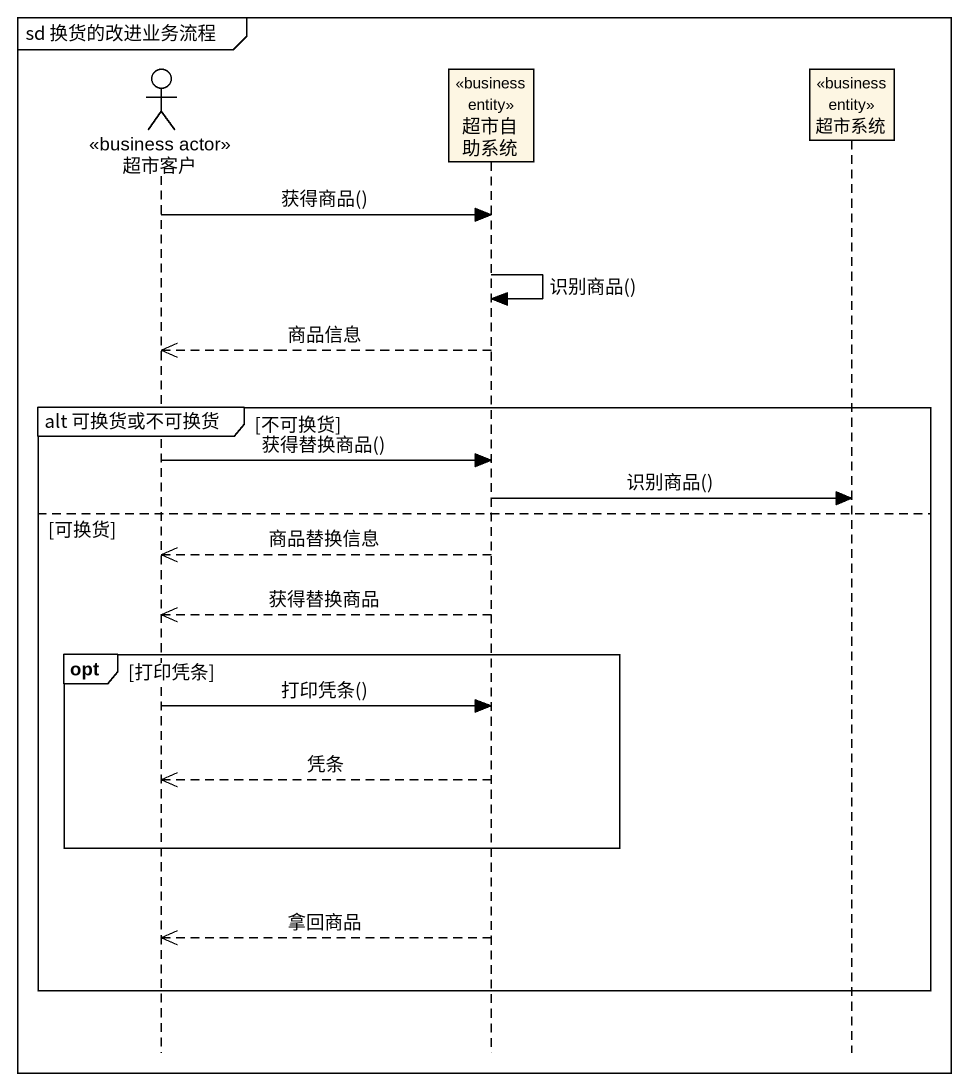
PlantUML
@startuml
mainframe sd 换货的改进业务流程
hide footbox
actor 超市客户 <<business actor>>
participant 超市自助系统 <<business entity>>
participant 超市系统 <<business entity>>

超市客户 -> 超市自助系统 : 获得商品()
超市自助系统 -> 超市自助系统 : 识别商品()
超市自助系统 -->> 超市客户 : 商品信息
group alt 可换货或不可换货 [不可换货]
  超市客户 -> 超市自助系统 : 获得替换商品()
  超市自助系统 -> 超市系统 : 识别商品()
else 可换货
  超市自助系统 -->> 超市客户 : 商品替换信息
  超市自助系统 -->> 超市客户 : 获得替换商品
  opt 打印凭条
    超市客户 -> 超市自助系统 : 打印凭条()
    超市自助系统 -->> 超市客户 : 凭条
  end
  超市自助系统 -->> 超市客户 : 拿回商品
end
@enduml
